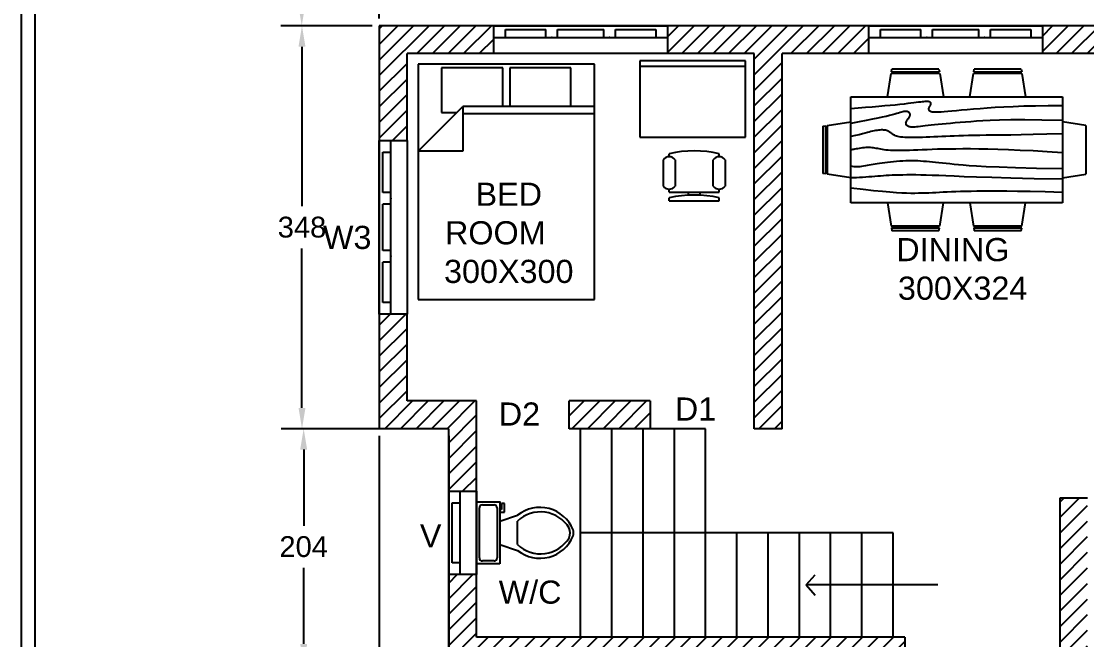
# Model space of a CAD drawing. Header units: inches. Extents: x -2903 to 3367, y -161 to 1064.
# Drawn here: x 512.25 to 521.45, y 589 to 594.34 of the extents above; entities that cross this region are included whole.
import ezdxf

# ---------------------------------------------------------------- set-up
doc = ezdxf.new("R2010")
doc.units = ezdxf.units.IN
doc.header["$MEASUREMENT"] = 0
doc.layers.add('PLAN', color=10, linetype='Continuous')
doc.styles.get("Standard").update_dxf_attribs({"font": 'arial.ttf'})
doc.dimstyles.get("Standard").update_dxf_attribs({"dimtxt": 0.18, "dimasz": 0.18, "dimexe": 0.18, "dimexo": 0.0625, "dimgap": 0.09, "dimtad": 0, "dimtih": 1, "dimtoh": 1, "dimdec": 0, "dimlfac": 100, "dimzin": 0, "dimdsep": 46, "dimtxsty": 'Standard', "dimcen": 0.09, "dimadec": 0, "dimazin": 0, "dimtfac": 1, "dimtdec": 0, "dimtofl": 0, "dimtmove": 0, "dimatfit": 3, "dimfxl": 1, "dimtolj": 1, "dimtzin": 0, "dimarcsym": 0})

# ---------------------------------------------------------------- blocks, each defined once
blk = doc.blocks.new('*D607')
at = {"color": 0, "lineweight": -2, "transparency": 16777216}
for p, q in [((515.8777, 590.8233), (514.5072, 590.8233)), ((514.6872, 590.6433), (514.6872, 589.9852)), ((514.6872, 588.9633), (514.6872, 589.6214)), ((515.8777, 588.7833), (514.5072, 588.7833))]:
    blk.add_line(p, q, dxfattribs=at)
at = {"color": 0, "transparency": 16777216}
for points in [[(514.6572, 590.6433), (514.7172, 590.6433), (514.6872, 590.8233)], [(514.6572, 588.9633), (514.7172, 588.9633), (514.6872, 588.7833)]]:
    blk.add_solid(points, dxfattribs=at)
at = {"layer": 'Defpoints', "color": 0, "transparency": 16777216}
for p in [(514.6872, 590.8233), (515.9402, 590.8233), (515.9402, 588.7833)]:
    blk.add_point(p, dxfattribs=at)
at = {"color": 0, "transparency": 16777216, "insert": (514.6872, 589.8033), "char_height": 0.18, "attachment_point": 5}
blk.add_mtext('\\A1;204', dxfattribs=at)
blk = doc.blocks.new('*D608')
at = {"color": 0, "lineweight": -2, "transparency": 16777216}
for p, q in [((515.2777, 594.3033), (514.4925, 594.3033)), ((514.6725, 594.1233), (514.6725, 592.7452)), ((514.6725, 591.0033), (514.6725, 592.3813)), ((515.2777, 590.8233), (514.4925, 590.8233))]:
    blk.add_line(p, q, dxfattribs=at)
at = {"color": 0, "transparency": 16777216}
for points in [[(514.6425, 594.1233), (514.7025, 594.1233), (514.6725, 594.3033)], [(514.6425, 591.0033), (514.7025, 591.0033), (514.6725, 590.8233)]]:
    blk.add_solid(points, dxfattribs=at)
at = {"layer": 'Defpoints', "color": 0, "transparency": 16777216}
for p in [(514.6725, 594.3033), (515.3402, 594.3033), (515.3402, 590.8233)]:
    blk.add_point(p, dxfattribs=at)
at = {"color": 0, "transparency": 16777216, "insert": (514.6725, 592.5633), "char_height": 0.18, "attachment_point": 5}
blk.add_mtext('\\A1;348', dxfattribs=at)
blk = doc.blocks.new('*D609')
at = {"color": 0, "lineweight": -2, "transparency": 16777216}
for p, q in [((515.3402, 594.3658), (515.3402, 594.8977)), ((521.8202, 594.3658), (521.8202, 594.8977)), ((515.5202, 594.7177), (518.259, 594.7177)), ((521.6402, 594.7177), (518.8381, 594.7177))]:
    blk.add_line(p, q, dxfattribs=at)
at = {"color": 0, "transparency": 16777216}
for points in [[(515.5202, 594.7477), (515.5202, 594.6877), (515.3402, 594.7177)], [(521.6402, 594.7477), (521.6402, 594.6877), (521.8202, 594.7177)]]:
    blk.add_solid(points, dxfattribs=at)
at = {"layer": 'Defpoints', "color": 0, "transparency": 16777216}
for p in [(515.3402, 594.7177), (515.3402, 594.3033), (521.8202, 594.3033)]:
    blk.add_point(p, dxfattribs=at)
at = {"color": 0, "transparency": 16777216, "insert": (518.5486, 594.7177), "char_height": 0.18, "attachment_point": 5}
blk.add_mtext('\\A1;648', dxfattribs=at)
blk = doc.blocks.new('*D610')
at = {"color": 0, "lineweight": -2, "transparency": 16777216}
for p, q in [((515.2409, 595.3033), (514.4904, 595.3033)), ((514.6704, 595.1233), (514.6704, 594.9852)), ((514.6704, 594.4833), (514.6704, 594.6214)), ((515.2777, 594.3033), (514.4904, 594.3033))]:
    blk.add_line(p, q, dxfattribs=at)
at = {"color": 0, "transparency": 16777216}
for points in [[(514.6404, 595.1233), (514.7004, 595.1233), (514.6704, 595.3033)], [(514.6404, 594.4833), (514.7004, 594.4833), (514.6704, 594.3033)]]:
    blk.add_solid(points, dxfattribs=at)
at = {"layer": 'Defpoints', "color": 0, "transparency": 16777216}
for p in [(514.6704, 595.3033), (515.3034, 595.3033), (515.3402, 594.3033)]:
    blk.add_point(p, dxfattribs=at)
at = {"color": 0, "transparency": 16777216, "insert": (514.6704, 594.8033), "char_height": 0.18, "attachment_point": 5}
blk.add_mtext('\\A1;100', dxfattribs=at)
blk = doc.blocks.new('*D611')
at = {"color": 0, "lineweight": -2, "transparency": 16777216}
for p, q in [((515.3402, 590.7608), (515.3402, 588.1595)), ((515.9402, 590.7608), (515.9402, 588.1595)), ((515.3402, 588.3395), (515.1602, 588.3395)), ((515.7602, 588.3395), (515.5202, 588.3395))]:
    blk.add_line(p, q, dxfattribs=at)
at = {"color": 0, "transparency": 16777216}
for points in [[(515.5202, 588.3695), (515.5202, 588.3095), (515.3402, 588.3395)], [(515.7602, 588.3695), (515.7602, 588.3095), (515.9402, 588.3395)]]:
    blk.add_solid(points, dxfattribs=at)
at = {"layer": 'Defpoints', "color": 0, "transparency": 16777216}
for p in [(515.3402, 590.8233), (515.9402, 590.8233), (515.3402, 588.3395)]:
    blk.add_point(p, dxfattribs=at)
at = {"color": 0, "transparency": 16777216, "insert": (514.9411, 588.3395), "char_height": 0.18, "attachment_point": 5}
blk.add_mtext('\\A1;60', dxfattribs=at)

msp = doc.modelspace()

# ---------------------------------------------------------------- hatches: boundary and pattern name
h = msp.add_hatch()
h.set_pattern_fill('ANSI31', color=256, scale=0.03, style=0)
h.set_pattern_definition([(45, (-1350.99307, -1192.71519), (-0.067351921, 0.067351921), [])])
h.paths.add_polyline_path([(522.9602, 595.3033), (523.2002, 595.3033), (523.2002, 595.0633), (522.9602, 595.0633)])
h.paths.add_polyline_path([(517.9802, 586.8333), (518.2202, 586.8333), (518.2202, 586.3833), (518.9702, 586.3833), (518.9702, 586.1433), (517.9802, 586.1433)])
h.paths.add_polyline_path([(515.3402, 594.3033), (516.3302, 594.3033), (516.3302, 594.0633), (515.5802, 594.0633), (515.5802, 593.3133), (515.3402, 593.3133)])
h.paths.add_polyline_path([(515.9402, 589.5633), (516.1802, 589.5633), (516.1802, 589.0233), (519.8802, 589.0233), (519.8802, 588.7833), (518.2202, 588.7833), (518.2202, 588.3333), (517.9802, 588.3333), (517.9802, 588.7833), (515.9402, 588.7833)])
h.paths.add_polyline_path([(525.0602, 595.3033), (525.3002, 595.3033), (525.3002, 594.1633), (525.0602, 594.1633)])
h.paths.add_polyline_path([(521.8202, 595.3033), (522.0602, 595.3033), (522.0602, 592.6633), (521.8202, 592.6633), (521.8202, 594.0633), (521.0702, 594.0633), (521.0702, 594.3033), (521.8202, 594.3033)])
h.paths.add_polyline_path([(517.8302, 594.3033), (519.5702, 594.3033), (519.5702, 594.0633), (518.8202, 594.0633), (518.8202, 590.8233), (518.5802, 590.8233), (518.5802, 594.0633), (517.8302, 594.0633)])
h.paths.add_polyline_path([(522.8602, 591.1598, 0.018332), (522.8602, 591.1828), (522.8602, 591.5233), (521.8202, 591.5233), (521.8202, 591.7633), (525.0602, 591.7633), (525.0602, 592.6633), (525.3002, 592.6633), (525.3002, 591.2333), (525.0602, 591.2333), (525.0602, 591.5233), (523.1002, 591.5233), (523.1002, 589.9833), (522.3602, 589.9833), (522.3602, 590.2233), (522.8602, 590.2233)])
h.paths.add_polyline_path([(524.4602, 589.9833), (523.9002, 589.9833), (523.9002, 590.2233), (525.0602, 590.2233), (525.0602, 590.5133), (525.3002, 590.5133), (525.3002, 589.9833), (524.7002, 589.9833), (524.7002, 588.9333), (524.4602, 588.9333)])
h.paths.add_polyline_path([(521.2202, 590.2233), (521.4602, 590.2233), (521.4602, 586.3833), (523.4102, 586.3833), (523.4102, 586.1433), (521.2202, 586.1433)])
h.paths.add_polyline_path([(524.4602, 587.4333), (524.7002, 587.4333), (524.7002, 586.1433), (524.4602, 586.1433), (524.4602, 586.3833)])
h.paths.add_polyline_path([(525.7335, 585.0865), (524.8744, 585.0865), (524.8744, 585.4575), (525.7335, 585.4575)], flags=9)
h.paths.add_polyline_path([(524.2675, 583.7033), (523.4083, 583.7033), (523.4083, 584.0742), (524.2675, 584.0742)], flags=9)
h.paths.add_polyline_path([(521.499, 583.7197), (520.6399, 583.7197), (520.6399, 584.0907), (521.499, 584.0907)], flags=9)
h.paths.add_polyline_path([(519.0175, 583.7197), (518.1583, 583.7197), (518.1583, 584.0906), (519.0175, 584.0906)], flags=9)
h.paths.add_polyline_path([(517.0719, 587.2765), (516.2127, 587.2765), (516.2127, 587.6475), (517.0719, 587.6475)], flags=9)
h.paths.add_polyline_path([(517.0819, 585.0865), (516.2228, 585.0865), (516.2228, 585.4575), (517.0819, 585.4575)], flags=9)
h.paths.add_polyline_path([(517.3874, 583.7197), (516.5283, 583.7197), (516.5283, 584.0906), (517.3874, 584.0906)], flags=9)
h.paths.add_polyline_path([(515.1144, 589.6165), (514.2553, 589.6165), (514.2553, 589.9875), (515.1144, 589.9875)], flags=9)
h.paths.add_polyline_path([(515.1014, 592.3766), (514.2422, 592.3766), (514.2422, 592.7475), (515.1014, 592.7475)], flags=9)
h.paths.add_polyline_path([(515.1257, 588.1528), (514.2665, 588.1528), (514.2665, 588.5237), (515.1257, 588.5237)], flags=9)
h.paths.add_polyline_path([(526.4409, 592.4566), (525.5818, 592.4566), (525.5818, 592.8275), (526.4409, 592.8275)], flags=9)
h.paths.add_polyline_path([(526.3723, 589.4714), (525.5132, 589.4714), (525.5132, 589.8423), (526.3723, 589.8423)], flags=9)
h.paths.add_polyline_path([(526.7785, 587.8766), (525.9194, 587.8766), (525.9194, 588.2475), (526.7785, 588.2475)], flags=9)
h.paths.add_polyline_path([(524.1959, 585.7817), (523.6768, 585.7817), (523.6768, 586.1938), (524.1959, 586.1938)], flags=9)
h.paths.add_polyline_path([(523.792, 582.0984), (517.3939, 582.0984), (517.3939, 582.9226), (523.792, 582.9226)], flags=9)
h.paths.add_polyline_path([(524.2199, 578.9098), (520.6099, 578.9098), (520.6099, 580.8411), (524.2199, 580.8411)], flags=9)
h.paths.add_polyline_path([(527.4273, 578.6013), (524.9291, 578.6013), (524.9291, 580.8411), (527.4273, 580.8411)], flags=9)
h.paths.add_polyline_path([(520.1087, 580.3247), (518.0157, 580.3247), (518.0157, 580.8585), (520.1087, 580.8585)], flags=25)
h.paths.add_polyline_path([(520.1087, 580.3247), (518.0157, 580.3247), (518.0157, 580.8585), (520.1087, 580.8585)], flags=25)
h.paths.add_polyline_path([(524.3592, 595.3075), (523.8865, 595.3075), (523.8865, 595.7197), (524.3592, 595.7197)], flags=9)
h.paths.add_polyline_path([(515.9289, 589.6881), (515.6425, 589.6881), (515.6425, 590.1002), (515.9289, 590.1002)], flags=9)
h.paths.add_polyline_path([(525.5943, 590.6224), (525.3079, 590.6224), (525.3079, 591.0345), (525.5943, 591.0345)], flags=9)
h.paths.add_polyline_path([(517.9629, 587.3548), (517.4438, 587.3548), (517.4438, 587.7669), (517.9629, 587.7669)], flags=9)
h.paths.add_polyline_path([(515.3261, 592.2658), (514.807, 592.2658), (514.807, 592.678), (515.3261, 592.678)], flags=9)
h.paths.add_polyline_path([(517.2259, 594.2997), (516.7068, 594.2997), (516.7068, 594.7118), (517.2259, 594.7118)], flags=9)
h.paths.add_polyline_path([(520.5685, 594.275), (520.0494, 594.275), (520.0494, 594.6871), (520.5685, 594.6871)], flags=9)
h.paths.add_polyline_path([(525.8039, 593.1393), (525.2848, 593.1393), (525.2848, 593.5515), (525.8039, 593.5515)], flags=9)
h.paths.add_polyline_path([(525.2157, 588.0063), (524.6966, 588.0063), (524.6966, 588.4184), (525.2157, 588.4184)], flags=9)
h.paths.add_polyline_path([(523.7247, 589.8864), (523.2676, 589.8864), (523.2676, 590.2985), (523.7247, 590.2985)], flags=9)
h.paths.add_polyline_path([(522.7118, 594.9643), (522.2546, 594.9643), (522.2546, 595.3764), (522.7118, 595.3764)], flags=9)
h.paths.add_polyline_path([(522.1895, 591.9985), (521.7323, 591.9985), (521.7323, 592.4106), (522.1895, 592.4106)], flags=9)
h.paths.add_polyline_path([(522.0802, 589.8763), (521.623, 589.8763), (521.623, 590.2884), (522.0802, 590.2884)], flags=9)
h.paths.add_polyline_path([(518.3231, 590.7829), (517.8659, 590.7829), (517.8659, 591.1951), (518.3231, 591.1951)], flags=9)
h.paths.add_polyline_path([(520.5196, 585.6874), (519.7987, 585.6874), (519.7987, 586.0996), (520.5196, 586.0996)], flags=9)
h.paths.add_polyline_path([(520.7531, 588.6616), (520.4358, 588.6616), (520.4358, 589.0737), (520.7531, 589.0737)], flags=9)
h.paths.add_polyline_path([(516.9685, 589.1987), (516.3254, 589.1987), (516.3254, 589.6108), (516.9685, 589.6108)], flags=9)
h.paths.add_polyline_path([(524.295, 590.4759), (523.0763, 590.4759), (523.0763, 591.2222), (524.295, 591.2222)], flags=25)
h.paths.add_polyline_path([(524.2032, 592.9574), (522.8768, 592.9574), (522.8768, 593.7037), (524.2032, 593.7037)], flags=9)
h.paths.add_polyline_path([(518.2914, 591.22), (516.6701, 591.22), (516.6701, 591.9663), (518.2914, 591.9663)], flags=9)
h.paths.add_polyline_path([(521.0119, 591.8237), (519.7834, 591.8237), (519.7834, 592.57), (521.0119, 592.57)], flags=9)
h.paths.add_polyline_path([(521.1411, 587.123), (519.9137, 587.123), (519.9137, 587.8693), (521.1411, 587.8693)], flags=9)
h.paths.add_polyline_path([(523.7649, 588.6593), (522.1436, 588.6593), (522.1436, 589.4056), (523.7649, 589.4056)], flags=9)
h.paths.add_polyline_path([(521.7755, 585.0221), (520.556, 585.0221), (520.556, 585.7684), (521.7755, 585.7684)], flags=9)
h.paths.add_polyline_path([(516.9802, 591.0633), (516.9802, 590.8233), (517.6802, 590.8233), (517.6802, 591.0633)])
h.paths.add_polyline_path([(516.1802, 591.0633), (516.1802, 590.2833), (515.9402, 590.2833), (515.9402, 590.8233), (515.3402, 590.8233), (515.3402, 591.8133), (515.5802, 591.8133), (515.5802, 591.0633)])

# ---------------------------------------------------------------- linework, layer by layer
for p, q in [((521.8202, 594.3033), (515.3402, 594.3033)), ((515.3402, 594.3033), (515.3402, 590.8233)), ((518.5802, 594.0633), (515.5802, 594.0633)), ((515.5802, 593.3133), (515.5802, 594.0633)), ((518.5802, 590.8233), (518.5802, 594.0633)), ((518.8202, 590.8233), (518.8202, 594.0633)), ((521.8202, 594.0633), (518.8202, 594.0633)), ((515.5802, 591.0633), (515.5802, 591.8133)), ((516.1802, 591.0633), (515.5802, 591.0633)), ((516.1802, 589.0233), (516.1802, 591.0633)), ((517.6802, 591.0633), (516.9802, 591.0633)), ((516.9802, 590.8233), (516.9802, 591.0633)), ((517.6802, 591.0633), (517.6802, 590.8233)), ((515.9402, 590.8233), (515.3402, 590.8233)), ((515.9402, 588.7833), (515.9402, 590.8233)), ((517.6802, 590.8233), (516.9802, 590.8233)), ((517.0802, 589.0233), (517.0802, 590.8233)), ((517.3502, 589.0233), (517.3502, 590.8233)), ((517.6202, 589.0233), (517.6202, 590.8233)), ((518.1602, 590.8233), (517.6802, 590.8233)), ((517.8902, 589.0233), (517.8902, 590.8233)), ((518.1602, 589.0233), (518.1602, 590.8233)), ((518.8202, 590.8233), (518.5802, 590.8233)), ((521.2202, 590.2233), (521.2202, 586.1433)), ((521.4602, 590.2233), (521.2202, 590.2233)), ((519.7802, 589.9233), (517.0802, 589.9233)), ((518.4302, 589.0233), (518.4302, 589.9233)), ((518.7002, 589.0233), (518.7002, 589.9233)), ((518.9702, 589.0233), (518.9702, 589.9233)), ((519.2402, 589.0233), (519.2402, 589.9233)), ((519.5102, 589.0233), (519.5102, 589.9233)), ((519.7802, 589.0233), (519.7802, 589.9233)), ((519.03, 589.4733), (519.1079, 589.5616)), ((520.167, 589.4733), (519.03, 589.4733)), ((519.03, 589.4733), (519.1079, 589.385)), ((519.8802, 589.0233), (516.1802, 589.0233)), ((519.8802, 589.0233), (519.8802, 588.7833))]:
    msp.add_line(p, q)
at = {"color": 30}
for p, q in [((516.3302, 594.3033), (517.8302, 594.3033)), ((516.3302, 594.0633), (516.3302, 594.3033)), ((517.8302, 594.3033), (517.8302, 594.0633)), ((519.5702, 594.3033), (521.0702, 594.3033)), ((519.5702, 594.0633), (519.5702, 594.3033)), ((521.0702, 594.3033), (521.0702, 594.0633)), ((516.4302, 594.2733), (516.7802, 594.2733)), ((516.4302, 594.2033), (516.4302, 594.2733)), ((516.7802, 594.2033), (516.7802, 594.2733)), ((516.8802, 594.2733), (517.2802, 594.2733)), ((516.8802, 594.2033), (516.8802, 594.2733)), ((517.2802, 594.2033), (517.2802, 594.2733)), ((517.3802, 594.2733), (517.7302, 594.2733)), ((517.3802, 594.2033), (517.3802, 594.2733)), ((517.7302, 594.2733), (517.7302, 594.2033)), ((519.6702, 594.2733), (520.0202, 594.2733)), ((519.6702, 594.2033), (519.6702, 594.2733)), ((520.0202, 594.2033), (520.0202, 594.2733)), ((520.1202, 594.2733), (520.5202, 594.2733)), ((520.1202, 594.2033), (520.1202, 594.2733)), ((520.5202, 594.2033), (520.5202, 594.2733)), ((520.6202, 594.2733), (520.9702, 594.2733)), ((520.6202, 594.2033), (520.6202, 594.2733)), ((520.9702, 594.2733), (520.9702, 594.2033)), ((516.3302, 594.2033), (517.8302, 594.2033)), ((519.5702, 594.2033), (521.0702, 594.2033)), ((517.8302, 594.0633), (516.3302, 594.0633)), ((521.0702, 594.0633), (519.5702, 594.0633)), ((515.3402, 591.8133), (515.3402, 593.3133)), ((515.3402, 593.3133), (515.5802, 593.3133)), ((515.4402, 591.8133), (515.4402, 593.3133)), ((515.5802, 593.3133), (515.5802, 591.8133)), ((515.3702, 592.8633), (515.3702, 593.2133)), ((515.3702, 593.2133), (515.4402, 593.2133)), ((515.4402, 592.8633), (515.3702, 592.8633)), ((515.3702, 592.3633), (515.3702, 592.7633)), ((515.4402, 592.7633), (515.3702, 592.7633)), ((515.4402, 592.3633), (515.3702, 592.3633)), ((515.3702, 591.9133), (515.3702, 592.2633)), ((515.4402, 592.2633), (515.3702, 592.2633)), ((515.4402, 591.9133), (515.3702, 591.9133)), ((515.5802, 591.8133), (515.3402, 591.8133)), ((515.9402, 589.5633), (515.9402, 590.2833)), ((515.9402, 590.2833), (516.1802, 590.2833)), ((516.0402, 589.5633), (516.0402, 590.2833)), ((516.1802, 590.2833), (516.1802, 589.5633)), ((515.9702, 589.6633), (515.9702, 590.1833)), ((515.9702, 590.1833), (516.0402, 590.1833)), ((516.0402, 589.6633), (515.9702, 589.6633)), ((516.1802, 589.5633), (515.9402, 589.5633))]:
    msp.add_line(p, q, dxfattribs=at)
at = {"color": 22, "linetype": 'Continuous'}
for p, q in [((517.1998, 593.972), (515.6758, 593.972)), ((515.6758, 593.972), (515.6758, 591.94)), ((515.879, 593.9415), (515.879, 593.5555)), ((516.4074, 593.9415), (515.879, 593.9415)), ((516.4074, 593.6063), (516.4074, 593.9415)), ((516.4683, 593.9415), (516.4683, 593.6063)), ((516.9966, 593.9415), (516.4683, 593.9415)), ((516.9966, 593.6063), (516.9966, 593.9415)), ((517.1998, 591.94), (517.1998, 593.972)), ((518.5061, 594.0025), (517.5917, 594.0025)), ((517.5917, 594.0025), (517.5917, 593.3421)), ((518.5061, 593.9517), (517.5917, 593.9517)), ((518.5061, 593.3421), (518.5061, 594.0025)), ((519.7323, 593.6893), (519.764, 593.8926)), ((520.1823, 593.8926), (519.7639, 593.8926)), ((519.766, 593.9053), (519.77, 593.9307)), ((519.766, 593.9053), (520.1803, 593.9053)), ((520.1764, 593.9307), (519.77, 593.9307)), ((520.1764, 593.9307), (520.1804, 593.9053)), ((520.1824, 593.8926), (520.2141, 593.6893)), ((520.4435, 593.6893), (520.4752, 593.8926)), ((520.8935, 593.8926), (520.4751, 593.8926)), ((520.4772, 593.9053), (520.4812, 593.9307)), ((520.4772, 593.9053), (520.8915, 593.9053)), ((520.8876, 593.9307), (520.4812, 593.9307)), ((520.8876, 593.9307), (520.8916, 593.9053)), ((520.8936, 593.8926), (520.9253, 593.6893)), ((519.4144, 593.6894), (521.2432, 593.6894)), ((519.4144, 592.775), (519.4144, 593.6894)), ((521.2432, 593.6894), (521.2432, 592.775)), ((515.6758, 593.2202), (516.0619, 593.6063)), ((517.1998, 593.6063), (516.0619, 593.6063)), ((516.0619, 593.6063), (516.0619, 593.2202)), ((515.879, 593.5555), (516.0111, 593.5555)), ((516.0619, 593.5453), (517.1998, 593.5453)), ((519.2112, 593.4413), (519.4145, 593.4731)), ((521.4464, 593.4413), (521.2431, 593.4731)), ((519.1731, 593.4354), (519.1985, 593.4393)), ((519.1731, 593.4354), (519.1731, 593.029)), ((519.1985, 593.0249), (519.1985, 593.4393)), ((519.2112, 593.4412), (519.2112, 593.0229)), ((521.4464, 593.4412), (521.4464, 593.0229)), ((517.5917, 593.3421), (518.5061, 593.3421)), ((516.0619, 593.2202), (515.6758, 593.2202)), ((517.8456, 593.1723), (517.8456, 593.1977)), ((518.2774, 593.1723), (518.2774, 593.1977)), ((517.7948, 592.9183), (517.7948, 593.1469)), ((517.8964, 593.1469), (517.8964, 592.9183)), ((518.2266, 592.9183), (518.2266, 593.1469)), ((518.3282, 593.1469), (518.3282, 592.9183)), ((519.1985, 593.025), (519.1731, 593.029)), ((519.4145, 592.9913), (519.2112, 593.023)), ((521.2431, 592.9913), (521.4464, 593.023)), ((517.8456, 592.8675), (517.8456, 592.8929)), ((517.8456, 592.8675), (518.2774, 592.8675)), ((518.0107, 592.8675), (518.0107, 592.8405)), ((518.1123, 592.841), (518.1123, 592.8675)), ((518.2774, 592.8675), (518.2774, 592.8929)), ((517.8456, 592.7913), (517.8456, 592.8167)), ((517.8456, 592.7913), (518.2774, 592.7913)), ((518.2774, 592.7913), (518.2774, 592.8167)), ((521.2432, 592.775), (519.4144, 592.775)), ((519.7323, 592.775), (519.764, 592.5718)), ((520.1824, 592.5718), (520.2141, 592.775)), ((520.4435, 592.775), (520.4752, 592.5718)), ((520.8936, 592.5718), (520.9253, 592.775)), ((520.1823, 592.5718), (519.7639, 592.5718)), ((519.766, 592.5591), (520.1803, 592.5591)), ((519.766, 592.5591), (519.77, 592.5337)), ((520.1764, 592.5337), (520.1804, 592.5591)), ((520.8935, 592.5718), (520.4751, 592.5718)), ((520.4772, 592.5591), (520.8915, 592.5591)), ((520.4772, 592.5591), (520.4812, 592.5337)), ((520.8876, 592.5337), (520.8916, 592.5591)), ((520.1764, 592.5337), (519.77, 592.5337)), ((520.8876, 592.5337), (520.4812, 592.5337)), ((515.6758, 591.94), (517.1998, 591.94))]:
    msp.add_line(p, q, dxfattribs=at)
at = {"color": 22}
for p, q in [((516.3961, 590.1773), (516.3961, 590.1265)), ((516.4215, 590.1773), (516.3961, 590.1773)), ((516.4215, 590.1011), (516.4215, 590.1773)), ((516.3961, 590.1265), (516.3834, 590.1265)), ((516.3834, 590.1011), (516.4215, 590.1011)), ((516.3834, 590.0249), (516.5358, 590.0757)), ((516.5358, 589.8217), (516.5358, 590.0249)), ((516.3834, 589.8217), (516.5358, 589.7709)), ((516.3326, 589.682), (516.231, 589.682))]:
    msp.add_line(p, q, dxfattribs=at)
at = {"color": 22, "linetype": 'Continuous'}
for points in [[(521.2432, 593.6132), (521.1207, 593.6126), (521.0097, 593.611), (520.9093, 593.6085), (520.8184, 593.6052), (520.7361, 593.6014), (520.6614, 593.5971), (520.5934, 593.5925), (520.5309, 593.5878), (520.4733, 593.583), (520.4203, 593.5784), (520.3719, 593.5739), (520.3279, 593.5698), (520.2883, 593.566), (520.2531, 593.5628), (520.2222, 593.5601), (520.1955, 593.5581), (520.1729, 593.5569), (520.154, 593.5565), (520.1386, 593.5567), (520.1261, 593.5576), (520.1162, 593.5591), (520.1085, 593.5611), (520.1026, 593.5636), (520.0981, 593.5666), (520.0946, 593.57), (520.092, 593.5737), (520.0903, 593.5776), (520.0894, 593.5817), (520.0891, 593.5859), (520.0895, 593.5901), (520.0904, 593.5943), (520.0917, 593.5984), (520.0935, 593.6022), (520.0955, 593.6059), (520.0977, 593.6095), (520.0999, 593.6129), (520.102, 593.6162), (520.1039, 593.6195), (520.1055, 593.6227), (520.1066, 593.6259), (520.107, 593.629), (520.1069, 593.6322), (520.1063, 593.6352), (520.105, 593.638), (520.1031, 593.6407), (520.1006, 593.6431), (520.0975, 593.6453), (520.0939, 593.647), (520.0896, 593.6484), (520.0845, 593.6494), (520.0786, 593.65), (520.0716, 593.6502), (520.0635, 593.65), (520.054, 593.6494), (520.043, 593.6484), (520.0304, 593.647), (520.0159, 593.6453), (519.9994, 593.6431), (519.9804, 593.6406), (519.9588, 593.6378), (519.9341, 593.6347), (519.9061, 593.6313), (519.8744, 593.6276), (519.8388, 593.6238), (519.799, 593.6197), (519.7551, 593.6155), (519.7072, 593.6111), (519.6556, 593.6066), (519.6003, 593.6019), (519.5416, 593.5973), (519.4796, 593.5925), (519.4144, 593.5878)], [(521.2432, 593.4862), (521.0648, 593.4898), (520.9174, 593.4914), (520.7968, 593.4912), (520.6988, 593.4896), (520.6194, 593.4869), (520.5543, 593.4835), (520.4994, 593.4796), (520.4505, 593.4756), (520.4042, 593.4717), (520.3599, 593.468), (520.3176, 593.4645), (520.2773, 593.461), (520.2392, 593.4577), (520.2033, 593.4545), (520.1696, 593.4513), (520.1383, 593.4481), (520.1093, 593.4449), (520.0826, 593.4418), (520.0582, 593.4389), (520.0359, 593.4362), (520.0157, 593.4337), (519.9975, 593.4317), (519.9812, 593.4301), (519.9669, 593.429), (519.9542, 593.4285), (519.9432, 593.4286), (519.9337, 593.4292), (519.9256, 593.4303), (519.9186, 593.432), (519.9127, 593.4341), (519.9076, 593.4366), (519.9034, 593.4396), (519.8997, 593.443), (519.8966, 593.4467), (519.8942, 593.4507), (519.8925, 593.455), (519.8915, 593.4594), (519.8911, 593.464), (519.8916, 593.4687), (519.8928, 593.4735), (519.8947, 593.4782), (519.8973, 593.483), (519.9004, 593.4878), (519.9039, 593.4925), (519.9075, 593.4973), (519.9112, 593.502), (519.9148, 593.5068), (519.9182, 593.5116), (519.9211, 593.5163), (519.9236, 593.5211), (519.9256, 593.5257), (519.9269, 593.5304), (519.9275, 593.5349), (519.9274, 593.5393), (519.9264, 593.5435), (519.9245, 593.5476), (519.9217, 593.5514), (519.9179, 593.555), (519.9132, 593.5581), (519.9078, 593.5608), (519.9018, 593.5629), (519.895, 593.5642), (519.8878, 593.5648), (519.8801, 593.5645), (519.8719, 593.5632), (519.8629, 593.561), (519.8528, 593.558), (519.8413, 593.5543), (519.8279, 593.5499), (519.8123, 593.545), (519.7942, 593.5396), (519.7732, 593.5338), (519.7488, 593.5277), (519.7202, 593.521), (519.6867, 593.5138), (519.6474, 593.5056), (519.6013, 593.4964), (519.5477, 593.486), (519.4857, 593.4742), (519.4144, 593.4608)], [(521.2432, 593.3719), (521.109, 593.3677), (520.991, 593.3645), (520.8875, 593.3622), (520.7968, 593.3605), (520.7174, 593.3593), (520.6476, 593.3585), (520.5856, 593.3578), (520.5299, 593.3571), (520.4789, 593.3562), (520.4319, 593.3551), (520.3883, 593.3539), (520.3476, 593.3526), (520.3091, 593.3511), (520.2724, 593.3496), (520.2368, 593.3481), (520.2018, 593.3465), (520.1669, 593.3449), (520.1323, 593.3434), (520.0984, 593.3419), (520.0653, 593.3407), (520.0334, 593.3396), (520.003, 593.3387), (519.9743, 593.3382), (519.9478, 593.338), (519.9236, 593.3382), (519.9016, 593.3388), (519.8818, 593.3398), (519.8639, 593.3412), (519.848, 593.343), (519.8338, 593.3451), (519.8212, 593.3477), (519.8102, 593.3507), (519.8006, 593.3541), (519.7921, 593.3578), (519.7846, 593.3617), (519.7779, 593.3658), (519.7719, 593.37), (519.7662, 593.3742), (519.7607, 593.3784), (519.7552, 593.3825), (519.7495, 593.3863), (519.7436, 593.3899), (519.7373, 593.3932), (519.7306, 593.3962), (519.7234, 593.3988), (519.7156, 593.4009), (519.7072, 593.4025), (519.698, 593.4036), (519.6881, 593.4041), (519.6775, 593.4041), (519.6662, 593.4034), (519.6544, 593.4023), (519.642, 593.4007), (519.6293, 593.3986), (519.6162, 593.396), (519.6028, 593.393), (519.589, 593.3896), (519.5742, 593.3858), (519.5575, 593.3813), (519.538, 593.3761), (519.5147, 593.3701), (519.487, 593.3633), (519.4538, 593.3554), (519.4144, 593.3465)], [(521.2432, 593.2068), (521.1109, 593.2154), (520.9897, 593.2225), (520.8788, 593.228), (520.7773, 593.2323), (520.6844, 593.2354), (520.5994, 593.2376), (520.5213, 593.2389), (520.4495, 593.2396), (520.383, 593.2397), (520.3215, 593.2395), (520.2645, 593.2388), (520.2116, 593.2379), (520.1624, 593.2367), (520.1164, 593.2353), (520.0732, 593.2338), (520.0325, 593.2322), (519.9938, 593.2306), (519.9571, 593.2291), (519.9224, 593.2277), (519.8899, 593.2266), (519.8593, 593.2258), (519.831, 593.2253), (519.8047, 593.2253), (519.7806, 593.2258), (519.7586, 593.2269), (519.7386, 593.2285), (519.7203, 593.2304), (519.7036, 593.2327), (519.6881, 593.2352), (519.6737, 593.2377), (519.6602, 593.2403), (519.6472, 593.2428), (519.6347, 593.245), (519.6224, 593.2471), (519.6102, 593.2488), (519.598, 593.2502), (519.5856, 593.2511), (519.5728, 593.2517), (519.5595, 593.2517), (519.5456, 593.2512), (519.531, 593.2502), (519.516, 593.2486), (519.501, 593.2467), (519.4865, 593.2446), (519.4728, 593.2424), (519.4604, 593.2402), (519.4496, 593.2382), (519.4409, 593.2364), (519.4345, 593.235), (519.43, 593.234), (519.427, 593.2332), (519.4248, 593.2327), (519.4231, 593.2324), (519.4211, 593.2322), (519.4184, 593.2322), (519.4144, 593.2322)], [(521.2432, 593.0671), (521.0193, 593.0718), (520.8389, 593.0766), (520.6963, 593.0812), (520.5856, 593.0859), (520.5009, 593.0904), (520.4364, 593.0948), (520.3863, 593.099), (520.3447, 593.1031), (520.3067, 593.1069), (520.2711, 593.1106), (520.2377, 593.1141), (520.2062, 593.1173), (520.1763, 593.1204), (520.1478, 593.1233), (520.1204, 593.126), (520.0939, 593.1285), (520.0679, 593.1307), (520.0425, 593.1328), (520.0173, 593.1345), (519.9923, 593.1359), (519.9672, 593.1368), (519.942, 593.1374), (519.9166, 593.1374), (519.8907, 593.1369), (519.8642, 593.1358), (519.8374, 593.1342), (519.8106, 593.1322), (519.784, 593.1298), (519.7579, 593.1271), (519.7326, 593.1241), (519.7083, 593.121), (519.6853, 593.1179), (519.6639, 593.1147), (519.6438, 593.1115), (519.6249, 593.1084), (519.6069, 593.1053), (519.5897, 593.1023), (519.573, 593.0993), (519.5566, 593.0964), (519.5403, 593.0935), (519.524, 593.0908), (519.5077, 593.0885), (519.4915, 593.0866), (519.4754, 593.0855), (519.4596, 593.0853), (519.444, 593.0862), (519.429, 593.0886), (519.4144, 593.0925)], [(521.2432, 592.9782), (520.9994, 592.9829), (520.7979, 592.9876), (520.6332, 592.9921), (520.5, 592.9964), (520.3929, 593.0004), (520.3065, 593.0041), (520.2354, 593.0073), (520.1743, 593.0099), (520.1186, 593.012), (520.0671, 593.0136), (520.0197, 593.0146), (519.9758, 593.0152), (519.9354, 593.0154), (519.8981, 593.0153), (519.8635, 593.0148), (519.8314, 593.0142), (519.8015, 593.0133), (519.7733, 593.0122), (519.7467, 593.0109), (519.7211, 593.0095), (519.6961, 593.008), (519.6715, 593.0063), (519.6469, 593.0044), (519.6218, 593.0025), (519.5961, 593.0005), (519.5698, 592.9985), (519.5432, 592.9965), (519.5165, 592.9947), (519.4901, 592.9932), (519.4641, 592.9919), (519.4388, 592.9912), (519.4144, 592.9909)], [(521.2432, 592.8639), (521.093, 592.8681), (520.9646, 592.8712), (520.8554, 592.8734), (520.7626, 592.8747), (520.6836, 592.8754), (520.6159, 592.8755), (520.5567, 592.8751), (520.5034, 592.8745), (520.4538, 592.8736), (520.4073, 592.8725), (520.3636, 592.8713), (520.3226, 592.87), (520.284, 592.8685), (520.2476, 592.867), (520.2132, 592.8655), (520.1806, 592.8639), (520.1496, 592.8623), (520.1196, 592.8608), (520.0902, 592.8594), (520.0609, 592.8582), (520.0311, 592.8572), (520.0004, 592.8566), (519.9682, 592.8563), (519.934, 592.8565), (519.8972, 592.8572), (519.856, 592.8587), (519.8086, 592.8613), (519.7532, 592.8653), (519.6879, 592.8711), (519.6109, 592.8789), (519.5204, 592.8891), (519.4144, 592.902)]]:
    msp.add_lwpolyline(points, dxfattribs=at)
at = {"color": 22}
msp.add_lwpolyline([(516.3834, 589.6566), (516.1802, 589.6566), (516.1802, 590.19), (516.3834, 590.19)], close=True, dxfattribs=at)
for points in [[(516.231, 590.1646), (516.3326, 590.1646)], [(516.2056, 589.7074), (516.2056, 590.1392)], [(516.358, 590.1392), (516.358, 589.7074)]]:
    msp.add_lwpolyline(points, dxfattribs=at)
at = {"color": 22, "linetype": 'Continuous'}
for centre, radius, start, end in [((518.0615, 592.2928), 0.9303, 76.5803, 103.4197), ((517.8456, 593.1088), 0.0635, 36.8699, 143.1301), ((518.2774, 593.1088), 0.0635, 36.8699, 143.1301), ((517.8456, 592.9564), 0.0635, 216.8699, 323.1301), ((518.0615, 591.9118), 0.9303, 76.5803, 103.4197), ((518.2774, 592.9564), 0.0635, 216.8699, 323.1301)]:
    msp.add_arc(centre, radius, start, end, dxfattribs=at)
at = {"color": 22}
for centre, radius, start, end in [((516.2279, 590.1424), 0.0225, 81.8699, 188.1301), ((516.3358, 590.1424), 0.0225, 351.8699, 98.1301), ((516.7284, 589.8339), 0.3091, 22.02857, 128.53089), ((516.7344, 589.8166), 0.2878, 31.05318, 133.63227), ((516.7284, 590.0127), 0.3091, 231.46929, 337.97157), ((516.7344, 590.03), 0.2878, 226.36791, 328.94699), ((516.8883, 589.9233), 0.1016, 335.73183, 24.26818), ((516.9168, 589.9233), 0.1016, 344.86053, 15.13947), ((516.2279, 589.7042), 0.0225, 171.8699, 278.1301), ((516.3358, 589.7042), 0.0225, 261.8699, 8.1301)]:
    msp.add_arc(centre, radius, start, end, dxfattribs=at)
at = {"color": 30}
for p in [(516.8302, 594.2033), (517.3302, 594.2033), (520.0702, 594.2033), (520.5702, 594.2033), (515.4402, 592.8133), (515.4402, 592.3133)]:
    msp.add_point(p, dxfattribs=at)
at = {"layer": 'PLAN', "color": 0}
for points in [[(529.3331, 599.9118), (512.2474, 599.9118), (512.2474, 575.7476), (529.3331, 575.7476)], [(529.2169, 599.7956), (512.3636, 599.7956), (512.3636, 575.8639), (529.2169, 575.8639)]]:
    msp.add_lwpolyline(points, close=True, dxfattribs=at)

# ---------------------------------------------------------------- texts
at = {"char_height": 0.2, "attachment_point": 3}
for s, insert in [('\\pxqc;BED ROOM    300X300', (517.1998, 592.949)), ('W3', (515.2727, 592.5759)), ('DINING   300X324', (520.9403, 592.4705)), ('D1', (518.2515, 591.0929)), ('D2', (516.7302, 591.0498)), ('V', (515.8776, 589.9973)), ('W/C           ', (516.9151, 589.5113))]:
    msp.add_mtext_dynamic_manual_height_columns(s, width=1.481108, gutter_width=12.5, heights=[0], dxfattribs=dict(at, insert=insert))

# ---------------------------------------------------------------- dimensions: what is measured, and where the dimension line sits
for base, p1, p2, angle, picture, middle in [((514.6704, 595.3033), (515.3402, 594.3033), (515.3034, 595.3033), 90, '*D610', (514.6704, 594.8033)), ((514.6725, 594.3033), (515.3402, 590.8233), (515.3402, 594.3033), 90, '*D608', (514.6725, 592.5633)), ((514.6872, 590.8233), (515.9402, 588.7833), (515.9402, 590.8233), 90, '*D607', (514.6872, 589.8033)), ((515.3402, 588.3395), (515.9402, 590.8233), (515.3402, 590.8233), 180, '*D611', (514.9411, 588.3395))]:
    dim = msp.add_linear_dim(base=base, p1=p1, p2=p2, angle=angle, dimstyle='Standard')
    dim.commit()
    dim.dimension.update_dxf_attribs({"geometry": picture, "text_midpoint": middle})
dim = msp.add_linear_dim(base=(515.3402, 594.7177), p1=(521.8202, 594.3033), p2=(515.3402, 594.3033), angle=180, dimstyle='Standard')
dim.commit()
dim.dimension.update_dxf_attribs({"geometry": '*D609', "text_midpoint": (518.5486, 594.7177), "dimtype": 160})

doc.saveas('drawing.dxf')
